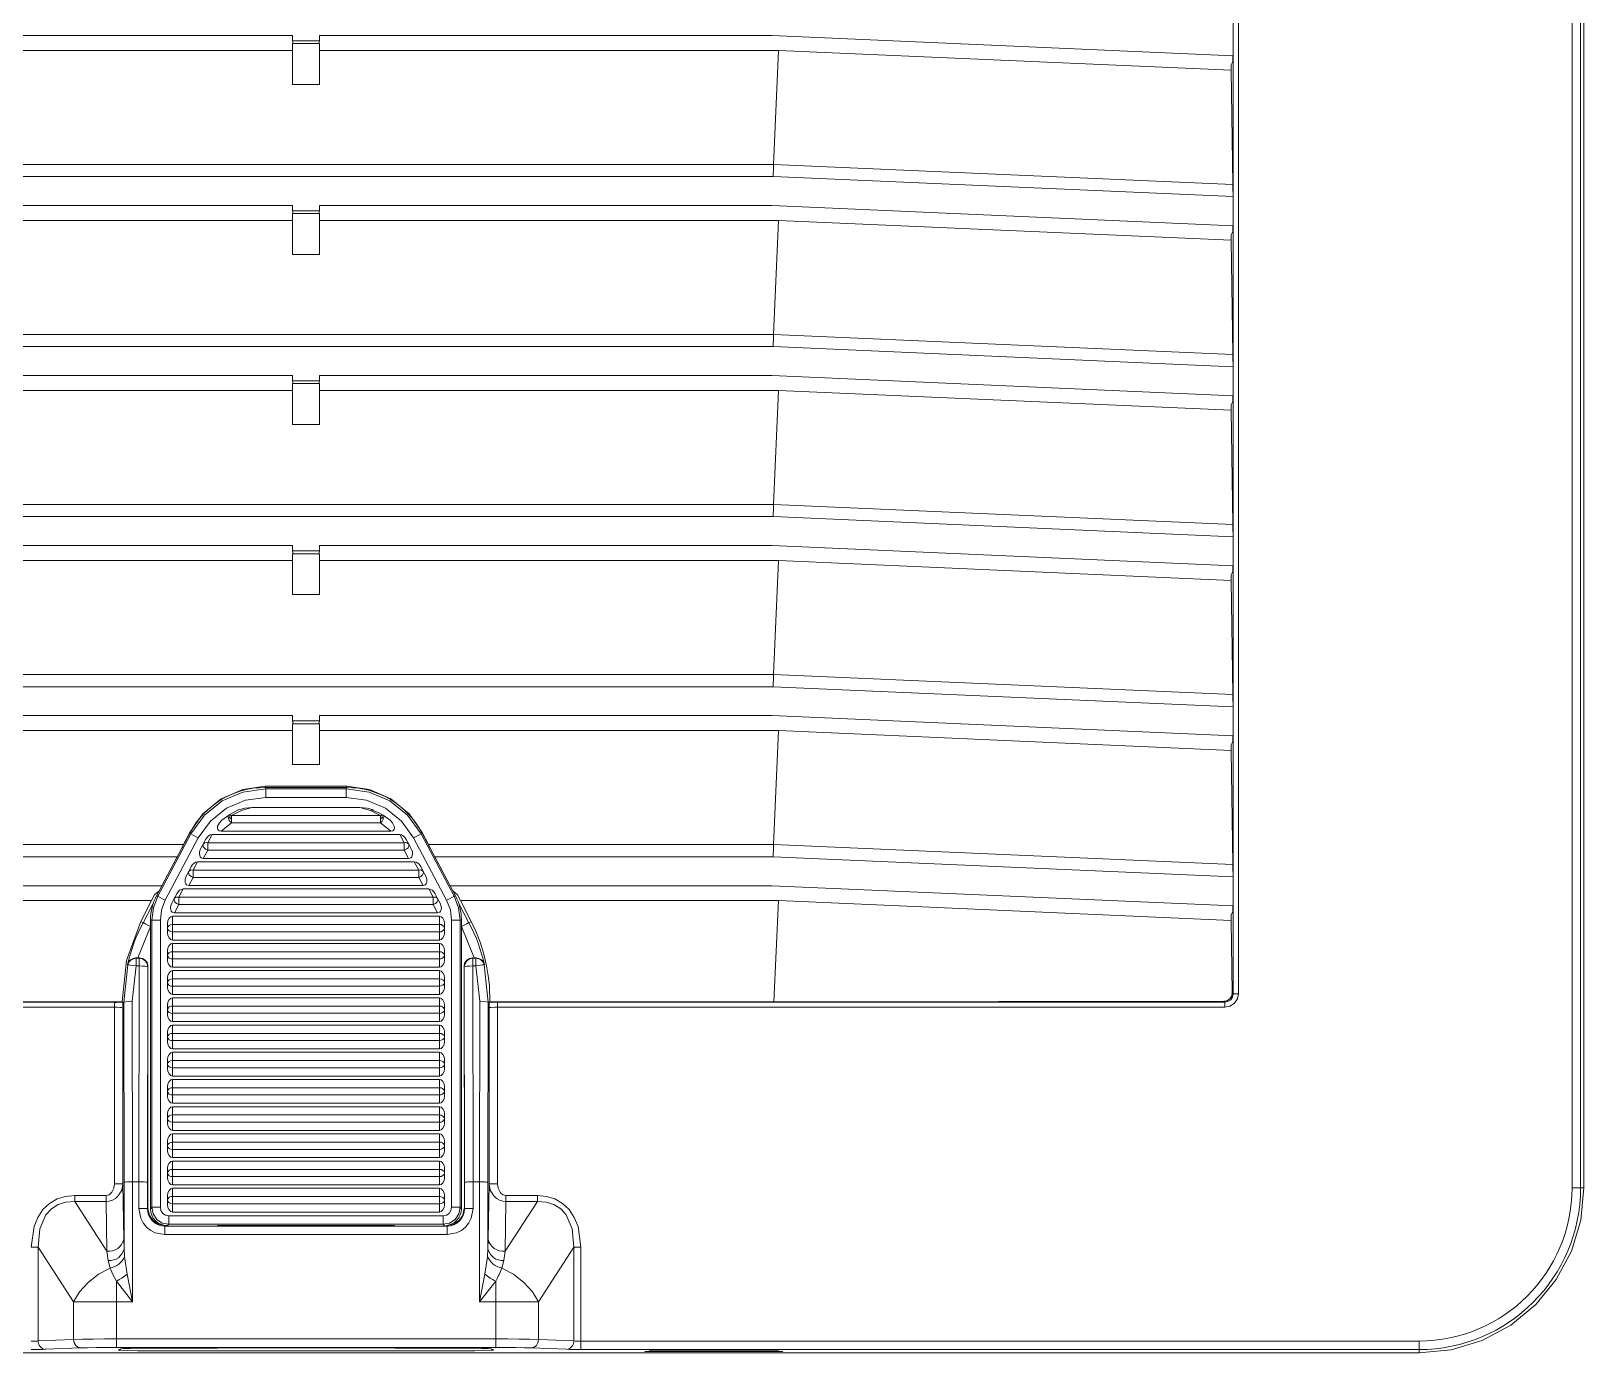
# Model space of a CAD drawing. Header units: millimetres. Extents: x -6000 to 26000, y -6000 to 26000.
# Drawn here: x 113.12 to 125.83, y -4821.86 to -4811.05 of the extents above; entities that cross this region are included whole.
import ezdxf

# ---------------------------------------------------------------- set-up
doc = ezdxf.new("R2010")
doc.units = ezdxf.units.MM
doc.header["$MEASUREMENT"] = 0
doc.layers.add('Чертеж и Рисунок_Ном._пера__7', color=7, linetype='Continuous', lineweight=15)
doc.layers.add('Чертеж и Рисунок_Ном._пера__8', color=7, linetype='Continuous', lineweight=15, true_color=0xa80f02)

msp = doc.modelspace()

# ---------------------------------------------------------------- linework, layer by layer
at = {"layer": 'Чертеж и Рисунок_Ном._пера__7', "color": 7, "linetype": 'Continuous', "lineweight": 15}
for p, q in [((125.733, -4820.511), (125.733, -4802.289)), ((125.802, -4820.511), (125.802, -4802.289)), ((125.83, -4820.511), (125.83, -4802.289)), ((122.959, -4803.878), (122.959, -4818.922)), ((123.001, -4803.878), (123.001, -4818.922)), ((111.558, -4811.083), (115.258, -4811.083)), ((115.258, -4811.125), (115.258, -4811.083)), ((115.481, -4811.083), (119.181, -4811.083)), ((115.481, -4811.083), (115.481, -4811.125)), ((119.181, -4811.083), (122.958, -4811.248)), ((122.958, -4811.248), (122.958, -4811.01)), ((111.502, -4811.205), (115.258, -4811.205)), ((115.258, -4811.125), (115.481, -4811.125)), ((115.264, -4811.149), (115.258, -4811.125)), ((115.258, -4811.483), (115.258, -4811.149)), ((115.258, -4811.149), (115.264, -4811.149)), ((115.264, -4811.149), (115.475, -4811.149)), ((115.481, -4811.125), (115.475, -4811.149)), ((115.475, -4811.149), (115.481, -4811.149)), ((115.481, -4811.149), (115.481, -4811.483)), ((115.481, -4811.205), (119.236, -4811.205)), ((119.236, -4811.205), (119.196, -4812.138)), ((122.941, -4811.367), (119.236, -4811.205)), ((122.958, -4811.29), (122.941, -4811.323)), ((122.941, -4811.367), (122.941, -4811.323)), ((122.956, -4811.248), (122.956, -4811.292)), ((122.958, -4811.248), (122.958, -4811.29)), ((122.941, -4811.367), (122.957, -4812.302)), ((115.258, -4811.483), (115.481, -4811.483)), ((111.543, -4812.138), (119.196, -4812.138)), ((119.194, -4812.237), (111.545, -4812.237)), ((119.194, -4812.237), (122.958, -4812.401)), ((119.196, -4812.138), (122.957, -4812.302)), ((111.558, -4812.474), (115.258, -4812.474)), ((115.258, -4812.516), (115.258, -4812.474)), ((115.481, -4812.474), (119.181, -4812.474)), ((115.481, -4812.474), (115.481, -4812.516)), ((119.181, -4812.474), (122.958, -4812.639)), ((122.958, -4812.639), (122.958, -4812.401)), ((111.502, -4812.596), (115.258, -4812.596)), ((115.258, -4812.516), (115.481, -4812.516)), ((115.264, -4812.54), (115.258, -4812.516)), ((115.258, -4812.874), (115.258, -4812.54)), ((115.258, -4812.54), (115.264, -4812.54)), ((115.264, -4812.54), (115.475, -4812.54)), ((115.481, -4812.516), (115.475, -4812.54)), ((115.475, -4812.54), (115.481, -4812.54)), ((115.481, -4812.54), (115.481, -4812.874)), ((115.481, -4812.596), (119.236, -4812.596)), ((119.236, -4812.596), (119.196, -4813.529)), ((122.941, -4812.758), (119.236, -4812.596)), ((122.958, -4812.681), (122.941, -4812.714)), ((122.941, -4812.758), (122.941, -4812.714)), ((122.956, -4812.639), (122.956, -4812.683)), ((122.958, -4812.639), (122.958, -4812.681)), ((122.941, -4812.758), (122.957, -4813.693)), ((115.258, -4812.874), (115.481, -4812.874)), ((111.543, -4813.529), (119.196, -4813.529)), ((119.194, -4813.628), (111.545, -4813.628)), ((119.194, -4813.628), (122.958, -4813.792)), ((119.196, -4813.529), (122.957, -4813.693)), ((111.558, -4813.865), (115.258, -4813.865)), ((115.258, -4813.907), (115.258, -4813.865)), ((115.481, -4813.865), (119.181, -4813.865)), ((115.481, -4813.865), (115.481, -4813.907)), ((119.181, -4813.865), (122.958, -4814.03)), ((122.958, -4814.03), (122.958, -4813.792)), ((111.502, -4813.987), (115.258, -4813.987)), ((115.258, -4813.907), (115.481, -4813.907)), ((115.264, -4813.931), (115.258, -4813.907)), ((115.258, -4813.931), (115.264, -4813.931)), ((115.258, -4814.265), (115.258, -4813.931)), ((115.264, -4813.931), (115.475, -4813.931)), ((115.481, -4813.907), (115.475, -4813.931)), ((115.475, -4813.931), (115.481, -4813.931)), ((115.481, -4813.931), (115.481, -4814.265)), ((115.481, -4813.987), (119.236, -4813.987)), ((119.236, -4813.987), (119.196, -4814.92)), ((122.941, -4814.149), (119.236, -4813.987)), ((122.958, -4814.072), (122.941, -4814.105)), ((122.941, -4814.149), (122.941, -4814.105)), ((122.956, -4814.03), (122.956, -4814.074)), ((122.958, -4814.03), (122.958, -4814.072)), ((115.258, -4814.265), (115.481, -4814.265)), ((122.941, -4814.149), (122.957, -4815.084)), ((111.543, -4814.92), (119.196, -4814.92)), ((119.194, -4815.019), (111.545, -4815.019)), ((119.194, -4815.019), (122.958, -4815.183)), ((119.196, -4814.92), (122.957, -4815.084)), ((111.558, -4815.256), (115.258, -4815.256)), ((115.258, -4815.298), (115.258, -4815.256)), ((115.481, -4815.256), (119.181, -4815.256)), ((115.481, -4815.256), (115.481, -4815.298)), ((119.181, -4815.256), (122.958, -4815.421)), ((122.958, -4815.421), (122.958, -4815.183)), ((111.502, -4815.378), (115.258, -4815.378)), ((115.258, -4815.298), (115.481, -4815.298)), ((115.264, -4815.322), (115.258, -4815.298)), ((115.258, -4815.322), (115.264, -4815.322)), ((115.258, -4815.656), (115.258, -4815.322)), ((115.264, -4815.322), (115.475, -4815.322)), ((115.481, -4815.298), (115.475, -4815.322)), ((115.475, -4815.322), (115.481, -4815.322)), ((115.481, -4815.322), (115.481, -4815.656)), ((115.481, -4815.378), (119.236, -4815.378)), ((119.236, -4815.378), (119.196, -4816.311)), ((122.941, -4815.54), (119.236, -4815.378)), ((122.958, -4815.463), (122.941, -4815.496)), ((122.941, -4815.54), (122.941, -4815.496)), ((122.941, -4815.54), (122.957, -4816.475)), ((122.956, -4815.421), (122.956, -4815.465)), ((122.958, -4815.421), (122.958, -4815.463)), ((115.258, -4815.656), (115.481, -4815.656)), ((111.543, -4816.311), (119.196, -4816.311)), ((119.194, -4816.41), (111.545, -4816.41)), ((119.194, -4816.41), (122.958, -4816.574)), ((119.196, -4816.311), (122.957, -4816.475)), ((111.558, -4816.647), (115.258, -4816.647)), ((115.258, -4816.689), (115.258, -4816.647)), ((115.481, -4816.647), (119.181, -4816.647)), ((115.481, -4816.647), (115.481, -4816.689)), ((119.181, -4816.647), (122.958, -4816.812)), ((122.958, -4816.812), (122.958, -4816.574)), ((111.502, -4816.769), (115.258, -4816.769)), ((115.258, -4816.689), (115.481, -4816.689)), ((115.264, -4816.713), (115.258, -4816.689)), ((115.258, -4816.713), (115.264, -4816.713)), ((115.258, -4817.047), (115.258, -4816.713)), ((115.264, -4816.713), (115.475, -4816.713)), ((115.481, -4816.689), (115.475, -4816.713)), ((115.475, -4816.713), (115.481, -4816.713)), ((115.481, -4816.713), (115.481, -4817.047)), ((115.481, -4816.769), (119.236, -4816.769)), ((119.236, -4816.769), (119.196, -4817.702)), ((122.941, -4816.931), (119.236, -4816.769)), ((122.956, -4816.812), (122.956, -4816.856)), ((122.958, -4816.812), (122.958, -4816.854)), ((122.958, -4816.854), (122.941, -4816.887)), ((122.941, -4816.931), (122.941, -4816.887)), ((122.941, -4816.931), (122.957, -4817.866)), ((115.258, -4817.047), (115.481, -4817.047)), ((115.034, -4817.235), (115.04, -4817.246)), ((115.034, -4817.235), (115.704, -4817.235)), ((115.035, -4817.225), (115.704, -4817.225)), ((115.04, -4817.246), (115.698, -4817.246)), ((115.04, -4817.316), (115.698, -4817.316)), ((115.704, -4817.235), (115.698, -4817.246)), ((114.927, -4817.398), (115.811, -4817.398)), ((115.975, -4817.445), (115.904, -4817.417)), ((115.961, -4817.439), (116, -4817.46)), ((114.674, -4817.592), (114.76, -4817.525)), ((114.68, -4817.501), (114.738, -4817.46)), ((114.734, -4817.489), (114.746, -4817.479)), ((114.76, -4817.465), (115.978, -4817.465)), ((115.978, -4817.525), (114.76, -4817.525)), ((115.978, -4817.525), (116.064, -4817.592)), ((116.004, -4817.489), (115.992, -4817.479)), ((116.058, -4817.501), (116, -4817.46)), ((111.543, -4817.702), (114.367, -4817.702)), ((114.145, -4818.121), (114.42, -4817.603)), ((114.156, -4818.124), (114.427, -4817.615)), ((114.217, -4818.157), (114.488, -4817.647)), ((114.367, -4817.702), (114.418, -4817.602)), ((114.42, -4817.603), (114.427, -4817.615)), ((114.528, -4817.698), (114.507, -4817.736)), ((114.548, -4817.66), (114.528, -4817.698)), ((114.601, -4817.62), (114.565, -4817.688)), ((114.565, -4817.688), (116.173, -4817.688)), ((114.565, -4817.747), (114.565, -4817.688)), ((114.601, -4817.62), (116.137, -4817.62)), ((116.064, -4817.592), (114.674, -4817.592)), ((116.137, -4817.62), (116.173, -4817.688)), ((116.173, -4817.747), (116.173, -4817.688)), ((116.19, -4817.66), (116.21, -4817.698)), ((116.231, -4817.736), (116.21, -4817.698)), ((116.25, -4817.647), (116.52, -4818.157)), ((116.318, -4817.603), (116.311, -4817.615)), ((116.311, -4817.615), (116.582, -4818.124)), ((116.318, -4817.603), (116.593, -4818.121)), ((116.32, -4817.602), (116.372, -4817.702)), ((116.372, -4817.702), (119.196, -4817.702)), ((119.196, -4817.702), (122.957, -4817.866)), ((114.315, -4817.801), (111.545, -4817.801)), ((114.315, -4817.801), (114.189, -4818.038)), ((114.528, -4817.815), (114.565, -4817.747)), ((116.209, -4817.815), (114.528, -4817.815)), ((116.173, -4817.747), (114.565, -4817.747)), ((116.209, -4817.815), (116.173, -4817.747)), ((116.55, -4818.038), (116.423, -4817.801)), ((116.423, -4817.801), (119.194, -4817.801)), ((119.194, -4817.801), (122.958, -4817.965)), ((114.409, -4817.921), (114.389, -4817.959)), ((114.43, -4817.882), (114.409, -4817.921)), ((114.482, -4817.843), (114.446, -4817.911)), ((114.446, -4817.911), (116.292, -4817.911)), ((114.446, -4817.97), (114.446, -4817.911)), ((114.482, -4817.843), (116.256, -4817.843)), ((116.256, -4817.843), (116.292, -4817.911)), ((116.292, -4817.97), (116.292, -4817.911)), ((116.308, -4817.882), (116.329, -4817.921)), ((116.349, -4817.959), (116.329, -4817.921)), ((111.558, -4818.038), (114.189, -4818.038)), ((114.167, -4818.08), (114.13, -4818.114)), ((114.167, -4818.08), (114.189, -4818.038)), ((114.328, -4818.133), (114.364, -4818.065)), ((114.364, -4818.065), (116.374, -4818.065)), ((114.41, -4818.037), (114.446, -4817.97)), ((116.328, -4818.037), (114.41, -4818.037)), ((116.292, -4817.97), (114.446, -4817.97)), ((116.328, -4818.037), (116.292, -4817.97)), ((116.374, -4818.065), (116.41, -4818.133)), ((116.55, -4818.038), (116.572, -4818.08)), ((116.55, -4818.038), (119.181, -4818.038)), ((116.609, -4818.114), (116.572, -4818.08)), ((119.181, -4818.038), (122.958, -4818.203)), ((122.958, -4818.203), (122.958, -4817.965)), ((114.105, -4818.16), (111.502, -4818.16)), ((114.018, -4818.331), (114.105, -4818.16)), ((114.105, -4818.16), (114.13, -4818.114)), ((114.145, -4818.121), (114.156, -4818.124)), ((114.271, -4818.181), (114.291, -4818.143)), ((114.311, -4818.105), (114.291, -4818.143)), ((114.292, -4818.26), (114.328, -4818.192)), ((114.328, -4818.192), (114.328, -4818.133)), ((114.328, -4818.133), (116.41, -4818.133)), ((116.41, -4818.192), (114.328, -4818.192)), ((116.41, -4818.192), (116.41, -4818.133)), ((116.446, -4818.26), (116.41, -4818.192)), ((116.427, -4818.105), (116.447, -4818.143)), ((116.467, -4818.181), (116.447, -4818.143)), ((116.593, -4818.121), (116.582, -4818.124)), ((116.609, -4818.114), (116.634, -4818.16)), ((116.634, -4818.16), (116.721, -4818.331)), ((119.236, -4818.16), (116.634, -4818.16)), ((119.236, -4818.16), (119.2, -4818.987)), ((122.941, -4818.322), (119.236, -4818.16)), ((122.956, -4818.203), (122.956, -4818.247)), ((122.958, -4818.203), (122.958, -4818.245)), ((114.036, -4818.341), (114.018, -4818.331)), ((114.096, -4818.317), (114.107, -4818.32)), ((114.096, -4820.681), (114.096, -4818.317)), ((114.107, -4820.669), (114.107, -4818.32)), ((114.177, -4820.669), (114.177, -4818.32)), ((114.277, -4818.288), (116.461, -4818.288)), ((114.277, -4818.356), (114.277, -4818.288)), ((116.446, -4818.26), (114.292, -4818.26)), ((116.461, -4818.288), (116.461, -4818.356)), ((116.561, -4818.32), (116.561, -4820.669)), ((116.642, -4818.317), (116.631, -4818.32)), ((116.631, -4818.32), (116.631, -4820.669)), ((116.642, -4818.317), (116.642, -4820.681)), ((116.721, -4818.331), (116.703, -4818.341)), ((122.958, -4818.245), (122.941, -4818.278)), ((122.941, -4818.322), (122.941, -4818.278)), ((122.941, -4818.322), (122.951, -4818.914)), ((113.994, -4818.629), (114.097, -4818.373)), ((114.235, -4818.347), (114.235, -4818.385)), ((114.235, -4818.424), (114.235, -4818.385)), ((114.277, -4818.356), (116.461, -4818.356)), ((114.277, -4818.415), (114.277, -4818.356)), ((116.461, -4818.415), (114.277, -4818.415)), ((114.277, -4818.483), (114.277, -4818.415)), ((116.461, -4818.415), (116.461, -4818.356)), ((116.461, -4818.483), (116.461, -4818.415)), ((116.503, -4818.347), (116.503, -4818.385)), ((116.503, -4818.424), (116.503, -4818.385)), ((116.642, -4818.373), (116.745, -4818.629)), ((114.235, -4818.569), (114.235, -4818.608)), ((116.461, -4818.483), (114.277, -4818.483)), ((114.277, -4818.51), (116.461, -4818.51)), ((114.277, -4818.51), (114.277, -4818.578)), ((114.277, -4818.637), (114.277, -4818.578)), ((114.277, -4818.578), (116.461, -4818.578)), ((116.461, -4818.51), (116.461, -4818.578)), ((116.461, -4818.637), (116.461, -4818.578)), ((116.503, -4818.569), (116.503, -4818.608)), ((113.878, -4818.991), (113.911, -4818.686)), ((113.911, -4818.686), (113.908, -4818.682)), ((113.947, -4818.984), (113.979, -4818.695)), ((113.979, -4818.632), (113.977, -4818.629)), ((113.977, -4818.629), (113.994, -4818.629)), ((113.979, -4818.632), (114.004, -4818.632)), ((114.004, -4818.695), (113.979, -4818.695)), ((113.994, -4818.629), (114.007, -4818.629)), ((114.001, -4820.461), (114.004, -4818.695)), ((114.004, -4818.632), (114.007, -4818.629)), ((114.071, -4820.464), (114.074, -4818.701)), ((114.076, -4818.699), (114.074, -4818.701)), ((114.074, -4818.701), (114.076, -4820.679)), ((114.235, -4818.608), (114.235, -4818.646)), ((116.461, -4818.637), (114.277, -4818.637)), ((114.277, -4818.705), (114.277, -4818.637)), ((116.461, -4818.705), (114.277, -4818.705)), ((116.461, -4818.705), (116.461, -4818.637)), ((116.503, -4818.646), (116.503, -4818.608)), ((116.668, -4820.679), (116.663, -4818.699)), ((116.663, -4818.699), (116.665, -4818.701)), ((116.665, -4818.701), (116.668, -4820.464)), ((116.732, -4818.629), (116.735, -4818.632)), ((116.735, -4818.632), (116.745, -4818.629)), ((116.76, -4818.632), (116.735, -4818.632)), ((116.76, -4818.695), (116.735, -4818.695)), ((116.735, -4818.695), (116.737, -4820.461)), ((116.745, -4818.629), (116.762, -4818.629)), ((116.762, -4818.629), (116.76, -4818.632)), ((116.792, -4818.984), (116.76, -4818.695)), ((116.83, -4818.682), (116.828, -4818.686)), ((116.828, -4818.686), (116.861, -4818.991)), ((114.235, -4818.792), (114.235, -4818.83)), ((114.235, -4818.869), (114.235, -4818.83)), ((114.277, -4818.733), (116.461, -4818.733)), ((114.277, -4818.733), (114.277, -4818.801)), ((114.277, -4818.801), (114.277, -4818.86)), ((114.277, -4818.801), (116.461, -4818.801)), ((116.461, -4818.733), (116.461, -4818.801)), ((116.461, -4818.801), (116.461, -4818.86)), ((116.503, -4818.83), (116.503, -4818.792)), ((116.503, -4818.869), (116.503, -4818.83)), ((116.461, -4818.86), (114.277, -4818.86)), ((114.277, -4818.928), (114.277, -4818.86)), ((116.461, -4818.928), (114.277, -4818.928)), ((114.277, -4818.956), (116.461, -4818.956)), ((114.277, -4819.023), (114.277, -4818.956)), ((116.461, -4818.928), (116.461, -4818.86)), ((116.461, -4818.956), (116.461, -4819.023)), ((122.951, -4818.914), (122.959, -4818.922)), ((113.801, -4818.992), (107.849, -4818.992)), ((113.801, -4819.033), (107.849, -4819.033)), ((113.865, -4818.987), (111.539, -4818.987)), ((113.801, -4820.476), (113.801, -4819.033)), ((113.869, -4818.992), (113.865, -4818.987)), ((113.878, -4818.991), (113.869, -4818.992)), ((113.871, -4819.035), (113.871, -4820.476)), ((113.88, -4820.464), (113.878, -4818.991)), ((113.95, -4820.461), (113.947, -4818.984)), ((114.235, -4819.015), (114.235, -4819.053)), ((114.235, -4819.091), (114.235, -4819.053)), ((114.277, -4819.023), (116.461, -4819.023)), ((114.277, -4819.082), (114.277, -4819.023)), ((116.461, -4819.082), (114.277, -4819.082)), ((114.277, -4819.15), (114.277, -4819.082)), ((116.461, -4819.082), (116.461, -4819.023)), ((116.461, -4819.15), (116.461, -4819.082)), ((116.503, -4819.015), (116.503, -4819.053)), ((116.503, -4819.091), (116.503, -4819.053)), ((116.792, -4818.984), (116.789, -4820.461)), ((116.861, -4818.991), (116.859, -4820.464)), ((116.87, -4818.992), (116.861, -4818.991)), ((116.868, -4820.476), (116.868, -4819.035)), ((116.874, -4818.987), (116.87, -4818.992)), ((119.2, -4818.987), (116.874, -4818.987)), ((122.89, -4818.992), (116.938, -4818.992)), ((116.938, -4819.033), (116.938, -4820.476)), ((122.89, -4819.033), (116.938, -4819.033)), ((122.883, -4818.984), (119.2, -4818.987)), ((122.89, -4818.992), (122.883, -4818.984)), ((116.461, -4819.15), (114.277, -4819.15)), ((114.277, -4819.178), (116.461, -4819.178)), ((114.277, -4819.178), (114.277, -4819.246)), ((116.461, -4819.178), (116.461, -4819.246)), ((114.235, -4819.237), (114.235, -4819.275)), ((114.235, -4819.314), (114.235, -4819.275)), ((114.277, -4819.246), (114.277, -4819.305)), ((114.277, -4819.246), (116.461, -4819.246)), ((116.461, -4819.305), (114.277, -4819.305)), ((114.277, -4819.373), (114.277, -4819.305)), ((116.461, -4819.246), (116.461, -4819.305)), ((116.461, -4819.373), (116.461, -4819.305)), ((116.503, -4819.275), (116.503, -4819.237)), ((116.503, -4819.314), (116.503, -4819.275)), ((114.235, -4819.46), (114.235, -4819.498)), ((116.461, -4819.373), (114.277, -4819.373)), ((114.277, -4819.401), (114.277, -4819.469)), ((114.277, -4819.401), (116.461, -4819.401)), ((114.277, -4819.469), (116.461, -4819.469)), ((114.277, -4819.528), (114.277, -4819.469)), ((116.461, -4819.401), (116.461, -4819.469)), ((116.461, -4819.528), (116.461, -4819.469)), ((116.503, -4819.46), (116.503, -4819.498)), ((114.235, -4819.498), (114.235, -4819.536)), ((116.461, -4819.528), (114.277, -4819.528)), ((114.277, -4819.595), (114.277, -4819.528)), ((116.461, -4819.595), (114.277, -4819.595)), ((116.461, -4819.595), (116.461, -4819.528)), ((116.503, -4819.536), (116.503, -4819.498)), ((114.235, -4819.682), (114.235, -4819.721)), ((114.235, -4819.721), (114.235, -4819.759)), ((114.277, -4819.623), (114.277, -4819.691)), ((114.277, -4819.623), (116.461, -4819.623)), ((114.277, -4819.691), (116.461, -4819.691)), ((114.277, -4819.75), (114.277, -4819.691)), ((116.461, -4819.623), (116.461, -4819.691)), ((116.461, -4819.75), (116.461, -4819.691)), ((116.503, -4819.682), (116.503, -4819.721)), ((116.503, -4819.759), (116.503, -4819.721)), ((116.461, -4819.75), (114.277, -4819.75)), ((114.277, -4819.818), (114.277, -4819.75)), ((116.461, -4819.818), (114.277, -4819.818)), ((114.277, -4819.846), (116.461, -4819.846)), ((114.277, -4819.846), (114.277, -4819.914)), ((116.461, -4819.818), (116.461, -4819.75)), ((116.461, -4819.846), (116.461, -4819.914)), ((114.235, -4819.905), (114.235, -4819.943)), ((114.235, -4819.982), (114.235, -4819.943)), ((114.277, -4819.914), (114.277, -4819.973)), ((114.277, -4819.914), (116.461, -4819.914)), ((116.461, -4819.973), (114.277, -4819.973)), ((114.277, -4820.041), (114.277, -4819.973)), ((116.461, -4819.914), (116.461, -4819.973)), ((116.461, -4819.973), (116.461, -4820.041)), ((116.503, -4819.905), (116.503, -4819.943)), ((116.503, -4819.982), (116.503, -4819.943)), ((116.461, -4820.041), (114.277, -4820.041)), ((114.277, -4820.136), (114.277, -4820.068)), ((114.277, -4820.068), (116.461, -4820.068)), ((116.461, -4820.068), (116.461, -4820.136)), ((114.235, -4820.127), (114.235, -4820.166)), ((114.235, -4820.204), (114.235, -4820.166)), ((114.277, -4820.136), (116.461, -4820.136)), ((114.277, -4820.195), (114.277, -4820.136)), ((116.461, -4820.195), (114.277, -4820.195)), ((114.277, -4820.263), (114.277, -4820.195)), ((116.461, -4820.195), (116.461, -4820.136)), ((116.461, -4820.263), (116.461, -4820.195)), ((116.503, -4820.127), (116.503, -4820.166)), ((116.503, -4820.204), (116.503, -4820.166)), ((114.235, -4820.35), (114.235, -4820.388)), ((116.461, -4820.263), (114.277, -4820.263)), ((114.277, -4820.291), (116.461, -4820.291)), ((114.277, -4820.291), (114.277, -4820.359)), ((114.277, -4820.359), (114.277, -4820.418)), ((114.277, -4820.359), (116.461, -4820.359)), ((116.461, -4820.291), (116.461, -4820.359)), ((116.461, -4820.359), (116.461, -4820.418)), ((116.503, -4820.35), (116.503, -4820.388)), ((113.871, -4820.476), (113.879, -4820.93)), ((113.88, -4821.009), (113.88, -4820.464)), ((113.95, -4821.442), (113.95, -4820.461)), ((114.001, -4820.461), (113.95, -4820.461)), ((114.001, -4820.679), (114.001, -4820.461)), ((114.071, -4820.679), (114.071, -4820.464)), ((114.235, -4820.427), (114.235, -4820.388)), ((116.461, -4820.418), (114.277, -4820.418)), ((114.277, -4820.486), (114.277, -4820.418)), ((116.461, -4820.486), (114.277, -4820.486)), ((116.461, -4820.418), (116.461, -4820.486)), ((116.503, -4820.427), (116.503, -4820.388)), ((116.668, -4820.464), (116.668, -4820.679)), ((116.789, -4820.461), (116.737, -4820.461)), ((116.737, -4820.461), (116.737, -4820.679)), ((116.789, -4820.461), (116.789, -4821.442)), ((116.859, -4820.464), (116.859, -4821.009)), ((116.86, -4820.93), (116.868, -4820.476)), ((113.476, -4820.573), (113.733, -4820.573)), ((113.476, -4820.622), (113.74, -4821.028)), ((113.733, -4820.622), (113.476, -4820.622)), ((113.74, -4821.028), (113.733, -4820.622)), ((114.235, -4820.572), (114.235, -4820.611)), ((114.235, -4820.649), (114.235, -4820.611)), ((114.277, -4820.513), (116.461, -4820.513)), ((114.277, -4820.513), (114.277, -4820.581)), ((114.277, -4820.581), (114.277, -4820.64)), ((114.277, -4820.581), (116.461, -4820.581)), ((116.461, -4820.513), (116.461, -4820.581)), ((116.461, -4820.581), (116.461, -4820.64)), ((116.503, -4820.572), (116.503, -4820.611)), ((116.503, -4820.649), (116.503, -4820.611)), ((117.263, -4820.622), (116.999, -4821.028)), ((117.006, -4820.622), (116.999, -4821.028)), ((117.006, -4820.573), (117.263, -4820.573)), ((117.263, -4820.622), (117.006, -4820.622)), ((125.733, -4820.511), (125.802, -4820.511)), ((125.802, -4820.511), (125.83, -4820.511)), ((114.001, -4820.679), (114.071, -4820.679)), ((114.071, -4820.679), (114.076, -4820.679)), ((114.096, -4820.681), (114.107, -4820.669)), ((116.492, -4820.739), (114.246, -4820.739)), ((116.461, -4820.64), (114.277, -4820.64)), ((114.277, -4820.708), (114.277, -4820.64)), ((116.461, -4820.708), (114.277, -4820.708)), ((116.461, -4820.64), (116.461, -4820.708)), ((116.642, -4820.681), (116.631, -4820.669)), ((116.663, -4820.679), (116.668, -4820.679)), ((116.737, -4820.679), (116.668, -4820.679)), ((114.215, -4820.819), (114.215, -4820.824)), ((114.215, -4820.819), (114.219, -4820.819)), ((114.215, -4820.893), (114.215, -4820.824)), ((116.524, -4820.824), (114.215, -4820.824)), ((116.492, -4820.808), (114.246, -4820.808)), ((114.646, -4820.82), (114.646, -4820.819)), ((114.646, -4820.819), (116.093, -4820.82)), ((115.038, -4820.819), (114.646, -4820.819)), ((115.038, -4820.819), (115.772, -4820.819)), ((116.093, -4820.819), (115.772, -4820.819)), ((116.093, -4820.82), (116.093, -4820.819)), ((116.519, -4820.819), (116.524, -4820.819)), ((116.524, -4820.824), (116.524, -4820.819)), ((116.524, -4820.893), (116.524, -4820.824)), ((113.177, -4820.996), (113.467, -4821.442)), ((113.177, -4820.996), (113.177, -4821.762)), ((113.879, -4820.93), (113.88, -4821.009)), ((116.524, -4820.893), (114.215, -4820.893)), ((116.859, -4821.009), (116.86, -4820.93)), ((117.562, -4820.996), (117.272, -4821.442)), ((117.562, -4821.762), (117.562, -4820.996)), ((117.62, -4820.996), (117.62, -4821.764)), ((113.751, -4821.104), (113.74, -4821.028)), ((113.751, -4821.104), (113.767, -4821.166)), ((113.883, -4821.073), (113.88, -4821.009)), ((113.883, -4821.073), (113.905, -4821.217)), ((116.834, -4821.217), (116.856, -4821.073)), ((116.856, -4821.073), (116.859, -4821.009)), ((116.972, -4821.166), (116.988, -4821.104)), ((116.999, -4821.028), (116.988, -4821.104)), ((113.905, -4821.217), (113.95, -4821.442)), ((116.789, -4821.442), (116.834, -4821.217)), ((113.817, -4821.273), (113.95, -4821.442)), ((116.789, -4821.442), (116.922, -4821.273)), ((113.467, -4821.75), (113.467, -4821.442)), ((113.817, -4821.746), (113.817, -4821.442)), ((113.95, -4821.442), (113.817, -4821.442)), ((116.922, -4821.442), (116.789, -4821.442)), ((116.922, -4821.442), (116.922, -4821.746)), ((117.272, -4821.442), (117.272, -4821.75)), ((113.177, -4821.762), (113.467, -4821.75)), ((116.922, -4821.746), (113.817, -4821.746)), ((117.272, -4821.75), (117.562, -4821.762)), ((117.62, -4821.764), (117.62, -4821.833)), ((117.62, -4821.764), (124.48, -4821.764)), ((124.48, -4821.764), (124.48, -4821.833)), ((106.258, -4821.86), (124.48, -4821.86)), ((113.525, -4821.82), (113.235, -4821.831)), ((116.922, -4821.816), (113.817, -4821.816)), ((113.835, -4821.836), (113.853, -4821.827)), ((113.851, -4821.834), (113.835, -4821.837)), ((113.835, -4821.837), (113.835, -4821.836)), ((116.654, -4821.843), (114.085, -4821.843)), ((114.103, -4821.821), (114.646, -4821.821)), ((114.646, -4821.82), (116.093, -4821.82)), ((114.646, -4821.82), (114.646, -4821.821)), ((116.093, -4821.821), (116.093, -4821.82)), ((116.093, -4821.821), (116.635, -4821.821)), ((116.885, -4821.827), (116.904, -4821.836)), ((116.904, -4821.836), (116.904, -4821.837)), ((117.503, -4821.831), (117.214, -4821.82)), ((117.62, -4821.833), (124.48, -4821.833)), ((118.179, -4821.838), (119.236, -4821.838)), ((119.236, -4821.849), (118.179, -4821.849)), ((124.48, -4821.86), (124.48, -4821.833))]:
    msp.add_line(p, q, dxfattribs=at)
at = {"layer": 'Чертеж и Рисунок_Ном._пера__7', "color": 7, "linetype": 'Continuous', "lineweight": 15, "flags": 128}
for points in [[(119.196, -4812.138), (119.195, -4812.159), (119.195, -4812.183), (119.194, -4812.209), (119.194, -4812.237)], [(122.958, -4812.401), (122.958, -4812.374), (122.957, -4812.348), (122.957, -4812.324), (122.957, -4812.302)], [(119.196, -4813.529), (119.195, -4813.55), (119.195, -4813.574), (119.194, -4813.6), (119.194, -4813.628)], [(122.958, -4813.792), (122.958, -4813.765), (122.957, -4813.739), (122.957, -4813.715), (122.957, -4813.693)], [(119.196, -4814.92), (119.195, -4814.941), (119.195, -4814.965), (119.194, -4814.991), (119.194, -4815.019)], [(122.958, -4815.183), (122.958, -4815.156), (122.957, -4815.13), (122.957, -4815.106), (122.957, -4815.084)], [(119.196, -4816.311), (119.195, -4816.332), (119.195, -4816.356), (119.194, -4816.382), (119.194, -4816.41)], [(122.958, -4816.574), (122.958, -4816.547), (122.957, -4816.521), (122.957, -4816.497), (122.957, -4816.475)], [(114.418, -4817.602), (114.524, -4817.449), (114.674, -4817.327), (114.851, -4817.25), (115.035, -4817.225)], [(114.427, -4817.615), (114.538, -4817.461), (114.683, -4817.345), (114.852, -4817.272), (115.04, -4817.246)], [(114.488, -4817.647), (114.587, -4817.51), (114.718, -4817.405), (114.873, -4817.338), (115.04, -4817.316)], [(115.04, -4817.246), (115.04, -4817.268), (115.04, -4817.29), (115.04, -4817.316)], [(115.698, -4817.246), (115.698, -4817.268), (115.698, -4817.29), (115.698, -4817.316)], [(115.698, -4817.246), (115.885, -4817.272), (116.055, -4817.345), (116.2, -4817.461), (116.311, -4817.615)], [(115.698, -4817.316), (115.864, -4817.338), (116.019, -4817.405), (116.151, -4817.51), (116.25, -4817.647)], [(115.704, -4817.225), (115.888, -4817.25), (116.065, -4817.327), (116.214, -4817.449), (116.32, -4817.602)], [(114.817, -4817.418), (114.776, -4817.438), (114.74, -4817.458)], [(114.927, -4817.398), (114.84, -4817.424), (114.76, -4817.465)], [(114.817, -4817.418), (114.869, -4817.403), (114.927, -4817.398)], [(115.811, -4817.398), (115.898, -4817.424), (115.978, -4817.465)], [(115.811, -4817.398), (115.869, -4817.403), (115.921, -4817.418)], [(114.674, -4817.592), (114.659, -4817.589), (114.648, -4817.579), (114.644, -4817.566), (114.646, -4817.55), (114.66, -4817.523), (114.68, -4817.501)], [(114.734, -4817.489), (114.732, -4817.479), (114.734, -4817.464)], [(114.76, -4817.525), (114.752, -4817.518), (114.745, -4817.509), (114.739, -4817.499), (114.734, -4817.489)], [(114.738, -4817.46), (114.748, -4817.459)], [(114.748, -4817.459), (114.746, -4817.479)], [(114.746, -4817.479), (114.752, -4817.487), (114.76, -4817.495)], [(114.748, -4817.459), (114.76, -4817.465)], [(114.76, -4817.465), (114.76, -4817.479), (114.76, -4817.495)], [(114.76, -4817.525), (114.76, -4817.511), (114.76, -4817.495)], [(115.978, -4817.465), (115.99, -4817.459)], [(115.978, -4817.465), (115.978, -4817.479), (115.978, -4817.495)], [(115.992, -4817.479), (115.986, -4817.487), (115.978, -4817.495)], [(116.004, -4817.489), (115.999, -4817.499), (115.993, -4817.509), (115.986, -4817.518), (115.978, -4817.525)], [(115.978, -4817.495), (115.978, -4817.511), (115.978, -4817.525)], [(115.99, -4817.459), (115.992, -4817.479)], [(115.99, -4817.459), (116, -4817.46)], [(116, -4817.46), (116.006, -4817.471), (116.004, -4817.489)], [(116.058, -4817.501), (116.078, -4817.523), (116.092, -4817.55), (116.094, -4817.566), (116.09, -4817.579), (116.079, -4817.589), (116.064, -4817.592)], [(114.367, -4817.702), (114.344, -4817.747), (114.315, -4817.801)], [(114.427, -4817.615), (114.446, -4817.625), (114.466, -4817.635), (114.488, -4817.647)], [(114.565, -4817.747), (114.547, -4817.739), (114.533, -4817.726), (114.526, -4817.711), (114.528, -4817.698)], [(114.528, -4817.698), (114.542, -4817.687), (114.553, -4817.686), (114.565, -4817.688)], [(114.548, -4817.66), (114.559, -4817.644), (114.572, -4817.631), (114.586, -4817.623), (114.601, -4817.62)], [(116.137, -4817.62), (116.151, -4817.623), (116.166, -4817.631), (116.179, -4817.644), (116.19, -4817.66)], [(116.173, -4817.688), (116.185, -4817.686), (116.196, -4817.687), (116.21, -4817.698)], [(116.21, -4817.698), (116.21, -4817.718)], [(116.311, -4817.615), (116.292, -4817.625), (116.272, -4817.635), (116.25, -4817.647)], [(116.423, -4817.801), (116.395, -4817.747), (116.372, -4817.702)], [(119.196, -4817.702), (119.195, -4817.723), (119.195, -4817.747), (119.194, -4817.773), (119.194, -4817.801)], [(114.528, -4817.815), (114.511, -4817.809), (114.503, -4817.801), (114.499, -4817.79), (114.497, -4817.777), (114.498, -4817.762), (114.507, -4817.736)], [(116.21, -4817.718), (116.205, -4817.727), (116.196, -4817.736), (116.185, -4817.743), (116.173, -4817.747)], [(116.231, -4817.736), (116.24, -4817.762), (116.241, -4817.777), (116.239, -4817.79), (116.235, -4817.801), (116.227, -4817.809), (116.209, -4817.815)], [(114.446, -4817.97), (114.428, -4817.962), (114.414, -4817.949), (114.407, -4817.934), (114.409, -4817.921)], [(114.409, -4817.921), (114.424, -4817.91), (114.434, -4817.909), (114.446, -4817.911)], [(114.43, -4817.882), (114.44, -4817.866), (114.454, -4817.854), (114.468, -4817.845), (114.482, -4817.843)], [(116.256, -4817.843), (116.27, -4817.845), (116.284, -4817.854), (116.297, -4817.866), (116.308, -4817.882)], [(116.292, -4817.911), (116.304, -4817.909), (116.314, -4817.91), (116.329, -4817.921)], [(116.329, -4817.921), (116.33, -4817.934), (116.324, -4817.949), (116.31, -4817.962), (116.292, -4817.97)], [(122.958, -4817.965), (122.958, -4817.938), (122.957, -4817.912), (122.957, -4817.888), (122.957, -4817.866)], [(114.311, -4818.105), (114.322, -4818.089), (114.335, -4818.076), (114.35, -4818.068), (114.364, -4818.065)], [(114.41, -4818.037), (114.392, -4818.032), (114.385, -4818.024), (114.38, -4818.013), (114.379, -4818), (114.38, -4817.985), (114.389, -4817.959)], [(116.349, -4817.959), (116.358, -4817.985), (116.359, -4817.999), (116.358, -4818.013), (116.353, -4818.023), (116.346, -4818.032), (116.328, -4818.037)], [(116.374, -4818.065), (116.388, -4818.068), (116.403, -4818.076), (116.416, -4818.089), (116.427, -4818.105)], [(114.107, -4818.32), (114.12, -4818.219), (114.156, -4818.124)], [(114.156, -4818.124), (114.175, -4818.134), (114.195, -4818.145), (114.217, -4818.157)], [(114.177, -4818.32), (114.187, -4818.236), (114.217, -4818.157)], [(114.292, -4818.26), (114.274, -4818.254), (114.267, -4818.246), (114.262, -4818.235), (114.26, -4818.222), (114.261, -4818.208), (114.271, -4818.181)], [(114.328, -4818.192), (114.31, -4818.184), (114.296, -4818.171), (114.289, -4818.156), (114.291, -4818.143)], [(114.291, -4818.143), (114.305, -4818.133), (114.316, -4818.131), (114.328, -4818.133)], [(116.41, -4818.133), (116.422, -4818.131), (116.433, -4818.133), (116.447, -4818.143)], [(116.447, -4818.143), (116.449, -4818.156), (116.442, -4818.171), (116.428, -4818.184), (116.41, -4818.192)], [(116.467, -4818.181), (116.477, -4818.208), (116.478, -4818.222), (116.476, -4818.235), (116.471, -4818.246), (116.464, -4818.254), (116.446, -4818.26)], [(116.582, -4818.124), (116.563, -4818.134), (116.543, -4818.145), (116.52, -4818.157)], [(116.52, -4818.157), (116.551, -4818.236), (116.561, -4818.32)], [(116.582, -4818.124), (116.618, -4818.219), (116.631, -4818.32)], [(113.865, -4818.987), (113.901, -4818.65), (114.018, -4818.331)], [(114.107, -4818.32), (114.129, -4818.32), (114.151, -4818.32), (114.177, -4818.32)], [(114.235, -4818.347), (114.238, -4818.324), (114.248, -4818.305), (114.262, -4818.292), (114.277, -4818.288)], [(116.461, -4818.288), (116.476, -4818.292), (116.49, -4818.305), (116.5, -4818.325), (116.503, -4818.347)], [(116.631, -4818.32), (116.609, -4818.32), (116.587, -4818.32), (116.561, -4818.32)], [(116.874, -4818.987), (116.87, -4818.861), (116.863, -4818.791), (116.847, -4818.693), (116.825, -4818.598), (116.794, -4818.5), (116.759, -4818.411), (116.721, -4818.331)], [(114.097, -4818.373), (114.085, -4818.367), (114.074, -4818.361), (114.063, -4818.355), (114.054, -4818.35), (114.041, -4818.343)], [(114.235, -4818.385), (114.238, -4818.374), (114.248, -4818.364), (114.261, -4818.358), (114.277, -4818.356)], [(114.277, -4818.415), (114.261, -4818.412), (114.248, -4818.406), (114.238, -4818.397), (114.235, -4818.385)], [(114.277, -4818.483), (114.262, -4818.478), (114.248, -4818.465), (114.238, -4818.445), (114.235, -4818.424)], [(116.503, -4818.424), (116.5, -4818.446), (116.49, -4818.465), (116.476, -4818.478), (116.461, -4818.483)], [(116.642, -4818.373), (116.654, -4818.367), (116.665, -4818.361), (116.675, -4818.355), (116.685, -4818.35), (116.698, -4818.343)], [(114.235, -4818.569), (114.238, -4818.547), (114.248, -4818.528), (114.262, -4818.515), (114.277, -4818.51)], [(116.461, -4818.51), (116.476, -4818.515), (116.49, -4818.528), (116.5, -4818.548), (116.503, -4818.569)], [(113.908, -4818.682), (113.914, -4818.667), (113.933, -4818.645), (113.955, -4818.633), (113.977, -4818.629)], [(113.911, -4818.686), (113.92, -4818.665), (113.936, -4818.647), (113.956, -4818.636), (113.979, -4818.632)], [(113.979, -4818.695), (113.955, -4818.69), (113.932, -4818.687), (113.917, -4818.685)], [(113.979, -4818.695), (113.979, -4818.671), (113.979, -4818.651), (113.979, -4818.637)], [(114.004, -4818.632), (114.031, -4818.637), (114.053, -4818.652), (114.068, -4818.675), (114.074, -4818.701)], [(114.004, -4818.695), (114.004, -4818.671), (114.004, -4818.651), (114.004, -4818.637)], [(114.074, -4818.701), (114.053, -4818.697), (114.03, -4818.696), (114.004, -4818.695)], [(114.007, -4818.629), (114.032, -4818.634), (114.044, -4818.641), (114.056, -4818.65), (114.064, -4818.661), (114.071, -4818.673), (114.076, -4818.699)], [(114.277, -4818.705), (114.262, -4818.701), (114.248, -4818.688), (114.238, -4818.668), (114.235, -4818.646)], [(116.503, -4818.646), (116.5, -4818.669), (116.49, -4818.688), (116.476, -4818.701), (116.461, -4818.705)], [(116.663, -4818.699), (116.668, -4818.673), (116.674, -4818.661), (116.683, -4818.65), (116.694, -4818.641), (116.707, -4818.634), (116.732, -4818.629)], [(116.665, -4818.701), (116.671, -4818.675), (116.686, -4818.652), (116.708, -4818.637), (116.735, -4818.632)], [(116.735, -4818.695), (116.708, -4818.696), (116.686, -4818.697), (116.671, -4818.699)], [(116.735, -4818.632), (116.735, -4818.651), (116.735, -4818.671), (116.735, -4818.695)], [(116.76, -4818.632), (116.783, -4818.636), (116.803, -4818.647), (116.819, -4818.665), (116.828, -4818.686)], [(116.76, -4818.695), (116.76, -4818.671), (116.76, -4818.651), (116.76, -4818.637)], [(116.828, -4818.686), (116.813, -4818.686), (116.795, -4818.688), (116.783, -4818.69), (116.76, -4818.695)], [(116.762, -4818.629), (116.784, -4818.633), (116.806, -4818.644), (116.819, -4818.658), (116.83, -4818.682)], [(114.235, -4818.792), (114.238, -4818.77), (114.248, -4818.75), (114.262, -4818.737), (114.277, -4818.733)], [(116.461, -4818.733), (116.476, -4818.737), (116.49, -4818.75), (116.5, -4818.77), (116.503, -4818.792)], [(116.461, -4818.801), (116.477, -4818.803), (116.49, -4818.809), (116.499, -4818.819), (116.503, -4818.83)], [(116.503, -4818.83), (116.499, -4818.842), (116.49, -4818.851), (116.477, -4818.858), (116.461, -4818.86)], [(114.277, -4818.928), (114.262, -4818.924), (114.248, -4818.91), (114.238, -4818.89), (114.235, -4818.869)], [(114.235, -4819.015), (114.238, -4818.992), (114.248, -4818.973), (114.262, -4818.96), (114.277, -4818.956)], [(116.503, -4818.869), (116.5, -4818.891), (116.49, -4818.91), (116.476, -4818.924), (116.461, -4818.928)], [(116.461, -4818.956), (116.476, -4818.96), (116.49, -4818.973), (116.5, -4818.993), (116.503, -4819.015)], [(122.883, -4818.984), (122.896, -4818.983), (122.908, -4818.979), (122.921, -4818.973), (122.931, -4818.964), (122.947, -4818.94), (122.951, -4818.914)], [(123.001, -4818.922), (122.993, -4818.965), (122.968, -4819.001), (122.932, -4819.025), (122.89, -4819.033)], [(122.959, -4818.922), (122.954, -4818.949), (122.939, -4818.971), (122.916, -4818.986), (122.89, -4818.992)], [(123.001, -4818.922), (122.985, -4818.922), (122.972, -4818.922), (122.959, -4818.922)], [(113.869, -4818.992), (113.844, -4818.992), (113.822, -4818.993), (113.8, -4818.995)], [(113.801, -4819.033), (113.801, -4819.017), (113.801, -4819.004), (113.801, -4818.992)], [(113.801, -4818.992), (113.837, -4818.992), (113.869, -4818.992)], [(113.801, -4819.033), (113.823, -4819.033), (113.845, -4819.034), (113.863, -4819.034)], [(113.871, -4819.035), (113.871, -4819.024), (113.87, -4819.006), (113.87, -4818.996)], [(114.277, -4819.15), (114.262, -4819.146), (114.248, -4819.133), (114.238, -4819.113), (114.235, -4819.091)], [(116.503, -4819.091), (116.5, -4819.114), (116.49, -4819.133), (116.476, -4819.146), (116.461, -4819.15)], [(116.87, -4818.992), (116.869, -4819.006), (116.868, -4819.024), (116.868, -4819.035)], [(116.868, -4819.035), (116.884, -4819.034), (116.916, -4819.033), (116.938, -4819.033)], [(116.938, -4818.992), (116.9, -4818.992), (116.87, -4818.992)], [(116.938, -4818.992), (116.938, -4819.004), (116.938, -4819.017), (116.938, -4819.033)], [(122.89, -4819.033), (122.89, -4819.017), (122.89, -4819.004), (122.89, -4818.992)], [(114.235, -4819.237), (114.238, -4819.215), (114.248, -4819.195), (114.262, -4819.182), (114.277, -4819.178)], [(116.461, -4819.178), (116.476, -4819.182), (116.49, -4819.195), (116.5, -4819.215), (116.503, -4819.237)], [(114.277, -4819.373), (114.262, -4819.369), (114.248, -4819.356), (114.238, -4819.336), (114.235, -4819.314)], [(116.461, -4819.246), (116.477, -4819.248), (116.49, -4819.255), (116.499, -4819.264), (116.503, -4819.275)], [(116.503, -4819.275), (116.499, -4819.287), (116.49, -4819.296), (116.477, -4819.303), (116.461, -4819.305)], [(116.503, -4819.314), (116.5, -4819.336), (116.49, -4819.356), (116.476, -4819.369), (116.461, -4819.373)], [(114.235, -4819.46), (114.238, -4819.437), (114.248, -4819.418), (114.262, -4819.405), (114.277, -4819.401)], [(114.235, -4819.498), (114.238, -4819.487), (114.248, -4819.477), (114.261, -4819.471), (114.277, -4819.469)], [(116.461, -4819.401), (116.476, -4819.405), (116.49, -4819.418), (116.5, -4819.438), (116.503, -4819.46)], [(116.461, -4819.469), (116.477, -4819.471), (116.49, -4819.477), (116.499, -4819.487), (116.503, -4819.498)], [(114.277, -4819.528), (114.261, -4819.525), (114.248, -4819.519), (114.238, -4819.509), (114.235, -4819.498)], [(114.277, -4819.595), (114.262, -4819.591), (114.248, -4819.578), (114.238, -4819.558), (114.235, -4819.536)], [(116.503, -4819.498), (116.499, -4819.509), (116.49, -4819.519), (116.477, -4819.525), (116.461, -4819.528)], [(116.503, -4819.536), (116.5, -4819.559), (116.49, -4819.578), (116.476, -4819.591), (116.461, -4819.595)], [(114.235, -4819.682), (114.238, -4819.66), (114.248, -4819.641), (114.262, -4819.627), (114.277, -4819.623)], [(116.461, -4819.623), (116.476, -4819.627), (116.49, -4819.641), (116.5, -4819.661), (116.503, -4819.682)], [(114.277, -4819.818), (114.262, -4819.814), (114.248, -4819.801), (114.238, -4819.781), (114.235, -4819.759)], [(114.235, -4819.905), (114.238, -4819.882), (114.248, -4819.863), (114.262, -4819.85), (114.277, -4819.846)], [(116.503, -4819.759), (116.5, -4819.781), (116.49, -4819.801), (116.476, -4819.814), (116.461, -4819.818)], [(116.461, -4819.846), (116.476, -4819.85), (116.49, -4819.863), (116.5, -4819.883), (116.503, -4819.905)], [(114.235, -4819.943), (114.238, -4819.932), (114.248, -4819.922), (114.261, -4819.916), (114.277, -4819.914)], [(114.277, -4819.973), (114.261, -4819.97), (114.248, -4819.964), (114.238, -4819.954), (114.235, -4819.943)], [(114.277, -4820.041), (114.262, -4820.036), (114.248, -4820.023), (114.238, -4820.003), (114.235, -4819.982)], [(116.503, -4819.982), (116.5, -4820.004), (116.49, -4820.023), (116.476, -4820.036), (116.461, -4820.041)], [(114.235, -4820.127), (114.238, -4820.105), (114.248, -4820.086), (114.262, -4820.072), (114.277, -4820.068)], [(116.461, -4820.068), (116.476, -4820.072), (116.49, -4820.086), (116.5, -4820.106), (116.503, -4820.127)], [(114.235, -4820.166), (114.238, -4820.154), (114.248, -4820.145), (114.261, -4820.138), (114.277, -4820.136)], [(114.277, -4820.195), (114.261, -4820.193), (114.248, -4820.187), (114.238, -4820.177), (114.235, -4820.166)], [(114.277, -4820.263), (114.262, -4820.259), (114.248, -4820.246), (114.238, -4820.226), (114.235, -4820.204)], [(116.503, -4820.204), (116.5, -4820.227), (116.49, -4820.246), (116.476, -4820.259), (116.461, -4820.263)], [(114.235, -4820.35), (114.238, -4820.327), (114.248, -4820.308), (114.262, -4820.295), (114.277, -4820.291)], [(116.461, -4820.291), (116.476, -4820.295), (116.49, -4820.308), (116.5, -4820.328), (116.503, -4820.35)], [(116.461, -4820.359), (116.477, -4820.361), (116.49, -4820.367), (116.499, -4820.377), (116.503, -4820.388)], [(113.733, -4820.622), (113.759, -4820.619), (113.786, -4820.611), (113.811, -4820.596), (113.833, -4820.576), (113.861, -4820.529), (113.871, -4820.476)], [(113.733, -4820.573), (113.745, -4820.571), (113.758, -4820.566), (113.77, -4820.557), (113.781, -4820.544), (113.796, -4820.512), (113.801, -4820.476)], [(113.871, -4820.476), (113.85, -4820.476), (113.828, -4820.476), (113.801, -4820.476)], [(113.95, -4820.461), (113.926, -4820.461), (113.906, -4820.462), (113.891, -4820.463), (113.88, -4820.464)], [(114.071, -4820.464), (114.06, -4820.463), (114.045, -4820.462), (114.025, -4820.461), (114.001, -4820.461)], [(114.277, -4820.486), (114.262, -4820.482), (114.248, -4820.468), (114.238, -4820.448), (114.235, -4820.427)], [(116.503, -4820.388), (116.499, -4820.4), (116.49, -4820.409), (116.477, -4820.416), (116.461, -4820.418)], [(116.503, -4820.427), (116.5, -4820.449), (116.49, -4820.468), (116.476, -4820.482), (116.461, -4820.486)], [(116.737, -4820.461), (116.716, -4820.462), (116.694, -4820.462), (116.684, -4820.463), (116.67, -4820.464)], [(116.859, -4820.464), (116.842, -4820.463), (116.832, -4820.462), (116.81, -4820.462), (116.789, -4820.461)], [(116.868, -4820.476), (116.878, -4820.529), (116.906, -4820.576), (116.928, -4820.596), (116.953, -4820.611), (116.98, -4820.619), (117.006, -4820.622)], [(116.938, -4820.476), (116.911, -4820.476), (116.889, -4820.476), (116.874, -4820.476)], [(116.938, -4820.476), (116.942, -4820.512), (116.958, -4820.544), (116.968, -4820.557), (116.981, -4820.566), (116.993, -4820.571), (117.006, -4820.573)], [(113.119, -4820.996), (113.143, -4820.827), (113.173, -4820.752), (113.216, -4820.688), (113.27, -4820.638), (113.333, -4820.601), (113.401, -4820.58), (113.476, -4820.573)], [(113.177, -4820.996), (113.191, -4820.846), (113.241, -4820.732), (113.285, -4820.683), (113.34, -4820.647), (113.404, -4820.627), (113.476, -4820.622)], [(113.476, -4820.622), (113.476, -4820.611), (113.476, -4820.599), (113.476, -4820.586), (113.476, -4820.573)], [(113.733, -4820.573), (113.733, -4820.586), (113.733, -4820.599), (113.733, -4820.611), (113.733, -4820.622)], [(114.235, -4820.572), (114.238, -4820.55), (114.248, -4820.531), (114.262, -4820.518), (114.277, -4820.513)], [(116.461, -4820.513), (116.476, -4820.518), (116.49, -4820.531), (116.5, -4820.551), (116.503, -4820.572)], [(116.461, -4820.581), (116.477, -4820.584), (116.49, -4820.59), (116.499, -4820.6), (116.503, -4820.611)], [(116.503, -4820.611), (116.499, -4820.622), (116.49, -4820.632), (116.477, -4820.638), (116.461, -4820.64)], [(117.006, -4820.622), (117.006, -4820.611), (117.006, -4820.599), (117.006, -4820.586), (117.006, -4820.573)], [(117.263, -4820.573), (117.338, -4820.58), (117.406, -4820.601), (117.469, -4820.638), (117.523, -4820.688), (117.565, -4820.752), (117.596, -4820.827), (117.62, -4820.996)], [(117.263, -4820.573), (117.263, -4820.586), (117.263, -4820.599), (117.263, -4820.611), (117.263, -4820.622)], [(117.263, -4820.622), (117.335, -4820.627), (117.399, -4820.647), (117.454, -4820.683), (117.498, -4820.732), (117.548, -4820.846), (117.562, -4820.996)], [(124.48, -4821.86), (124.744, -4821.835), (124.997, -4821.758), (125.23, -4821.633), (125.435, -4821.465), (125.602, -4821.261), (125.727, -4821.028), (125.804, -4820.774), (125.83, -4820.511)], [(114.215, -4820.893), (114.136, -4820.878), (114.098, -4820.858), (114.064, -4820.831), (114.037, -4820.797), (114.016, -4820.758), (114.001, -4820.679)], [(114.076, -4820.679), (114.087, -4820.733), (114.117, -4820.778), (114.162, -4820.808), (114.215, -4820.819)], [(114.107, -4820.669), (114.129, -4820.669), (114.151, -4820.669), (114.177, -4820.669)], [(114.246, -4820.808), (114.193, -4820.798), (114.148, -4820.768), (114.118, -4820.723), (114.107, -4820.669)], [(114.246, -4820.739), (114.22, -4820.734), (114.197, -4820.719), (114.182, -4820.696), (114.177, -4820.669)], [(114.277, -4820.708), (114.262, -4820.704), (114.248, -4820.691), (114.238, -4820.671), (114.235, -4820.649)], [(114.246, -4820.808), (114.246, -4820.787), (114.246, -4820.765), (114.246, -4820.739)], [(116.503, -4820.649), (116.5, -4820.672), (116.49, -4820.691), (116.476, -4820.704), (116.461, -4820.708)], [(116.492, -4820.739), (116.518, -4820.734), (116.541, -4820.719), (116.556, -4820.696), (116.561, -4820.669)], [(116.631, -4820.669), (116.62, -4820.723), (116.59, -4820.768), (116.545, -4820.798), (116.492, -4820.808)], [(116.492, -4820.739), (116.492, -4820.765), (116.492, -4820.787), (116.492, -4820.802)], [(116.737, -4820.679), (116.722, -4820.758), (116.702, -4820.797), (116.675, -4820.831), (116.641, -4820.858), (116.602, -4820.878), (116.524, -4820.893)], [(116.524, -4820.819), (116.577, -4820.808), (116.622, -4820.778), (116.652, -4820.733), (116.663, -4820.679)], [(116.631, -4820.669), (116.609, -4820.669), (116.587, -4820.669), (116.561, -4820.669)], [(113.119, -4820.996), (113.136, -4820.996), (113.152, -4820.996), (113.166, -4820.996), (113.177, -4820.996)], [(117.562, -4820.996), (117.573, -4820.996), (117.587, -4820.996), (117.603, -4820.996), (117.62, -4820.996)], [(113.467, -4821.442), (113.516, -4821.36), (113.586, -4821.283), (113.672, -4821.216), (113.767, -4821.166)], [(113.817, -4821.273), (113.788, -4821.218), (113.767, -4821.166)], [(116.972, -4821.166), (116.951, -4821.218), (116.946, -4821.228), (116.937, -4821.245), (116.922, -4821.273)], [(116.972, -4821.166), (117.067, -4821.216), (117.153, -4821.283), (117.223, -4821.36), (117.272, -4821.442)], [(113.817, -4821.273), (113.817, -4821.356), (113.817, -4821.442)], [(116.922, -4821.442), (116.922, -4821.356), (116.922, -4821.273)], [(113.467, -4821.442), (113.533, -4821.442), (113.618, -4821.442), (113.714, -4821.442), (113.817, -4821.442)], [(117.272, -4821.442), (117.205, -4821.442), (117.121, -4821.442), (117.025, -4821.442), (116.922, -4821.442)], [(113.177, -4821.762), (113.165, -4821.763), (113.151, -4821.763), (113.135, -4821.763), (113.119, -4821.764)], [(113.467, -4821.75), (113.539, -4821.748), (113.626, -4821.747), (113.721, -4821.746), (113.817, -4821.746)], [(113.525, -4821.82), (113.503, -4821.814), (113.484, -4821.799), (113.471, -4821.777), (113.467, -4821.75)], [(113.817, -4821.746), (113.817, -4821.772), (113.817, -4821.795), (113.817, -4821.81)], [(117.272, -4821.75), (117.2, -4821.748), (117.113, -4821.747), (117.018, -4821.746), (116.922, -4821.746)], [(116.922, -4821.816), (116.922, -4821.795), (116.922, -4821.772), (116.922, -4821.746)], [(117.214, -4821.82), (117.236, -4821.814), (117.255, -4821.799), (117.267, -4821.777), (117.272, -4821.75)], [(117.62, -4821.764), (117.604, -4821.763), (117.588, -4821.763), (117.574, -4821.763), (117.562, -4821.762)], [(113.119, -4821.833), (113.153, -4821.833), (113.185, -4821.833), (113.214, -4821.832), (113.235, -4821.831)], [(113.817, -4821.816), (113.732, -4821.816), (113.651, -4821.817), (113.58, -4821.818), (113.525, -4821.82)], [(113.835, -4821.836), (113.851, -4821.833)], [(114.085, -4821.843), (113.989, -4821.843), (113.908, -4821.841), (113.854, -4821.839), (113.835, -4821.837)], [(113.853, -4821.827), (113.875, -4821.825), (113.931, -4821.823), (114.014, -4821.822), (114.103, -4821.821)], [(116.635, -4821.821), (116.728, -4821.822), (116.808, -4821.823), (116.863, -4821.825), (116.885, -4821.827)], [(116.904, -4821.837), (116.885, -4821.839), (116.831, -4821.841), (116.75, -4821.843), (116.654, -4821.843)], [(116.904, -4821.836), (116.888, -4821.833)], [(116.904, -4821.837), (116.893, -4821.835)], [(117.214, -4821.82), (117.159, -4821.818), (117.088, -4821.817), (117.006, -4821.816), (116.922, -4821.816)], [(117.62, -4821.833), (117.586, -4821.833), (117.554, -4821.833), (117.526, -4821.832), (117.503, -4821.831)]]:
    msp.add_lwpolyline(points, dxfattribs=at)
at = {"layer": 'Чертеж и Рисунок_Ном._пера__7', "color": 7, "linetype": 'Continuous', "lineweight": 15}
for centre, radius, start, end in [((115.258, -4818.991), 1.384, 152, 167.1346), ((116.466, -4818.393), 0.0373, 11.4216, 98.0495), ((116.466, -4818.378), 0.0373, 261.9514, 348.5775), ((115.481, -4818.991), 1.384, 12.8654, 28), ((114.272, -4818.615), 0.0373, 81.9496, 168.5793), ((116.466, -4818.615), 0.0373, 11.4207, 98.0504), ((114.272, -4818.6), 0.0373, 191.4218, 278.0503), ((116.466, -4818.6), 0.0373, 261.9497, 348.5782), ((114.272, -4818.838), 0.0373, 81.9497, 168.5782), ((114.272, -4818.823), 0.0373, 191.4216, 278.0495), ((113.931, -4819.197), 0.213, 85.5478, 104.4159), ((114.272, -4819.06), 0.0373, 81.9514, 168.5775), ((114.272, -4819.046), 0.0373, 191.4225, 278.0486), ((116.466, -4819.06), 0.0373, 11.4225, 98.0486), ((116.466, -4819.046), 0.0373, 261.9514, 348.5775), ((116.808, -4819.197), 0.213, 75.584, 94.4522), ((114.272, -4819.283), 0.0373, 81.9505, 168.5784), ((114.272, -4819.268), 0.0373, 191.4218, 278.0503), ((114.272, -4819.728), 0.0373, 81.9514, 168.5775), ((114.272, -4819.713), 0.0373, 191.4216, 278.0495), ((116.466, -4819.728), 0.0373, 11.4225, 98.0486), ((116.466, -4819.713), 0.0373, 261.9505, 348.5784), ((116.466, -4819.951), 0.0373, 11.4221, 98.0489), ((116.466, -4819.936), 0.0373, 261.9514, 348.5775), ((116.466, -4820.173), 0.0373, 11.4243, 98.0467), ((116.466, -4820.158), 0.0373, 261.9496, 348.5793), ((114.272, -4820.396), 0.0373, 81.9496, 168.5793), ((114.272, -4820.381), 0.0373, 191.4243, 278.0467), ((114.272, -4820.618), 0.0373, 81.9496, 168.5793), ((114.272, -4820.603), 0.0373, 191.4207, 278.0504), ((124.48, -4820.511), 1.252, 270, 0), ((124.48, -4820.511), 1.322, 270, 0), ((114.215, -4820.679), 0.144, 180, 270), ((116.524, -4820.679), 0.144, 270, 0), ((113.755, -4820.903), 0.126, 262.7744, 347.7625), ((116.983, -4820.903), 0.126, 192.2375, 277.2256), ((113.761, -4820.983), 0.122, 265.2751, 347.3526), ((113.739, -4821.011), 0.157, 280.3488, 336.5963), ((117, -4821.011), 0.157, 203.4038, 259.6511), ((116.978, -4820.983), 0.122, 192.6474, 274.7249), ((113.676, -4820.954), 0.348, 293.815, 311.1484), ((117.063, -4820.954), 0.348, 228.8516, 246.185), ((113.243, -4821.766), 0.0658, 176.385, 263.6062), ((117.496, -4821.766), 0.0658, 276.394, 3.6148)]:
    msp.add_arc(centre, radius, start, end, dxfattribs=at)
for centre, major_axis, ratio, start_param, end_param in [((115.035, -4817.931), (0.359, -0.597), 0.998136, 2.603008, 3.680177), ((115.703, -4817.931), (-0.359, -0.597), 0.998136, 2.603008, 3.680177), ((114.514, -4818.317), (-0.405, 0.101), 0.998545, 6.039863, 6.526508), ((116.224, -4818.317), (0.405, 0.101), 0.998545, 6.039863, 6.526508), ((114.235, -4820.68), (-0.0986, -0.0986), 0.997265, 5.501896, 7.064475), ((116.502, -4820.68), (0.0986, -0.0986), 0.997265, 5.620616, 7.064475)]:
    msp.add_ellipse(centre, major_axis=major_axis, ratio=ratio, start_param=start_param, end_param=end_param, dxfattribs=at)
at = {"layer": 'Чертеж и Рисунок_Ном._пера__8', "color": 14, "linetype": 'Continuous', "lineweight": 15, "true_color": 0xa80f02}
for p, q in [((115.035, -4817.225), (115.035, -4817.235)), ((115.704, -4817.225), (115.704, -4817.235)), ((114.421, -4817.603), (114.418, -4817.602)), ((116.32, -4817.602), (116.317, -4817.603)), ((114.036, -4818.341), (114.116, -4818.189)), ((116.62, -4818.184), (116.703, -4818.341)), ((114.236, -4820.819), (114.246, -4820.808)), ((114.873, -4820.82), (114.873, -4820.819)), ((114.9, -4820.819), (114.9, -4820.82)), ((114.9, -4820.82), (114.902, -4820.82)), ((114.93, -4820.819), (114.93, -4820.82)), ((115.808, -4820.819), (115.808, -4820.82)), ((115.836, -4820.819), (115.836, -4820.82)), ((115.838, -4820.819), (115.838, -4820.82)), ((115.865, -4820.819), (115.865, -4820.82)), ((116.492, -4820.808), (116.502, -4820.819)), ((118.179, -4821.849), (118.143, -4821.849)), ((119.272, -4821.849), (119.236, -4821.849))]:
    msp.add_line(p, q, dxfattribs=at)

doc.saveas('drawing.dxf')
